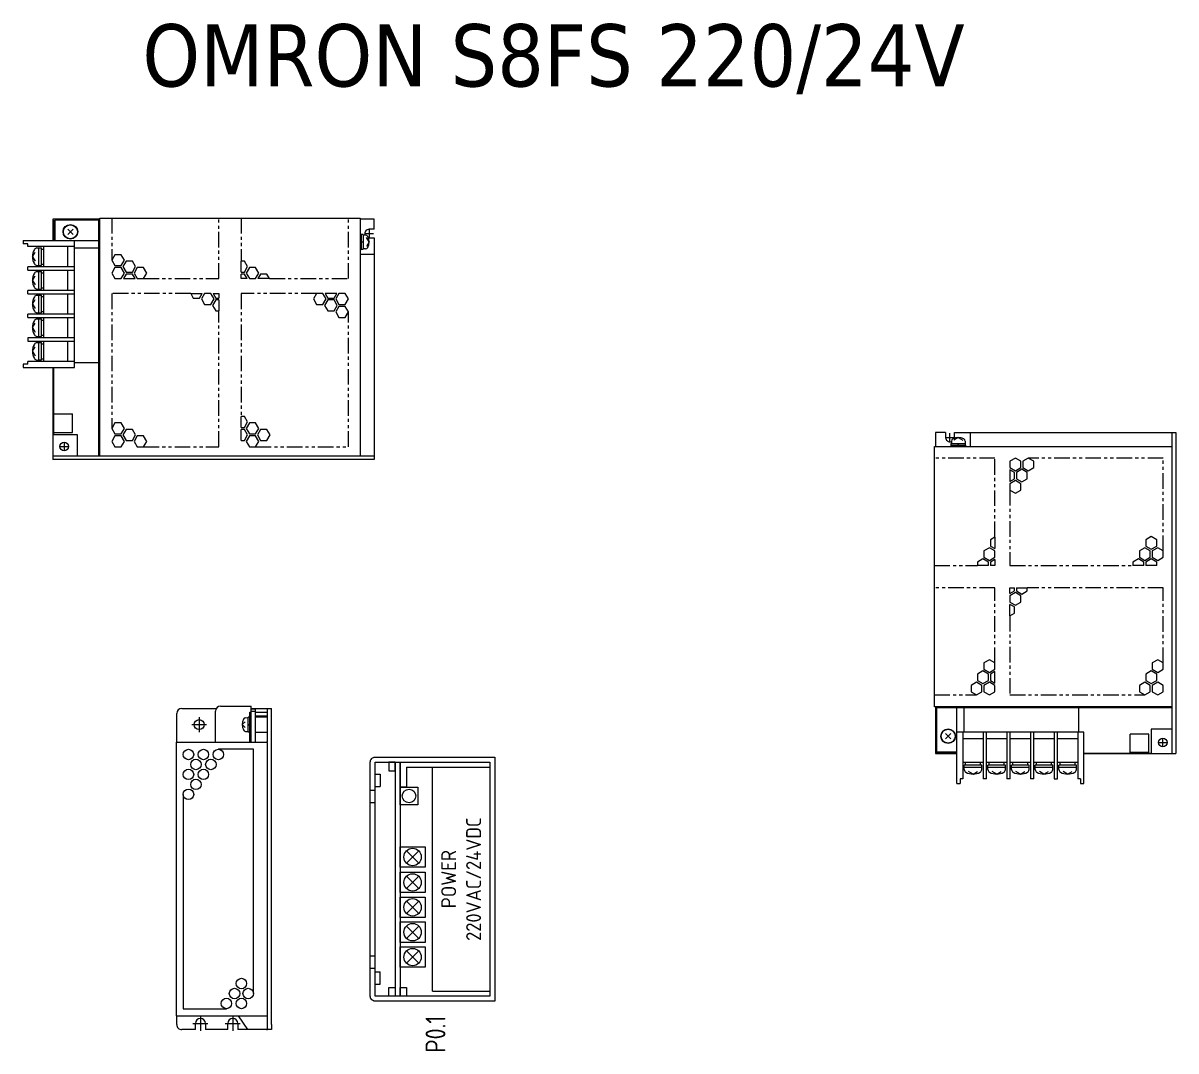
# Model space of a CAD drawing. Header units: millimetres. Extents: x 32 to 1203, y 86 to 501.
# Drawn here: x 32.1 to 495.2, y 85.6 to 498.5 of the extents above; entities that cross this region are included whole.
import ezdxf
from ezdxf.enums import TextEntityAlignment as Align

# ---------------------------------------------------------------- set-up
doc = ezdxf.new("R2010")
doc.units = ezdxf.units.MM
doc.linetypes.add('CENTER', pattern=[50.8, 31.75, -6.35, 6.35, -6.35])
doc.linetypes.add('PHANTOM', pattern=[2.5, 1.25, -0.25, 0.25, -0.25, 0.25, -0.25])
doc.layers.add('hw_VTP', color=7, linetype='Continuous', lineweight=13)
doc.layers.add('Z_OM_CENTER', color=2, linetype='CENTER', lineweight=13)
doc.styles.add('Tahoma (Input Text)', font='tahoma.ttf')
doc.styles.add('WD_IEC', font='isocp2.shx')

# ---------------------------------------------------------------- blocks, each defined once
blk = doc.blocks.new('VTPK_NGUON 24VAC')
at = {"layer": 'hw_VTP'}
for p, q in [((58.5, 38.3), (-68.5, 38.3)), ((-68.5, 30.2), (-68.5, 38.3)), ((58.5, 38.3), (60.5, 38.3)), ((60.5, 38.3), (60.5, 36.8)), ((-55, 36.8), (-68.5, 36.8)), ((-67, 31.8), (-67, 36.8)), ((-65.5, 31.8), (-65.5, 36.8)), ((-65, 36.8), (-65, 31.8)), ((-59, 31.8), (-59, 36.8)), ((-55, 36.3), (-55, 36.8)), ((-55, 0), (-55, 36.3)), ((55, 36.8), (-54.5, 36.8)), ((55, 0), (55, 36.8)), ((58.5, 36.8), (55, 36.8)), ((60.5, 36.8), (58.5, 36.8)), ((60.5, 36.4), (60.5, 28.8)), ((-69.4, 17.9), (-69.4, 30.2)), ((-55, 30.2), (-69.4, 30.2)), ((-68.3, 31.8), (-55, 31.8)), ((-68.3, 30.2), (-68.3, 31.8)), ((-67.3, 31.8), (-67.3, 30.2)), ((-67, 29.7), (-67, 30.2)), ((-55, 29.7), (-67, 29.7)), ((-64.95, 29.7), (-64.95, 29)), ((-59.05, 29), (-64.95, 29)), ((-64.7, 27.9), (-64.8, 29)), ((-61.8, 29), (-62.2, 29.7)), ((-59.3, 27.9), (-59.2, 29)), ((-59.05, 29), (-59.05, 29.7)), ((60.5, 28.8), (55, 25.13)), ((60.5, 28.8), (60.5, 24.8)), ((-62, 26.6), (-63.13, 27.73)), ((-62, 26.6), (-60.87, 27.73)), ((58, 24.8), (60.5, 24.8)), ((60.5, 20.8), (58, 20.8)), ((60.5, 20.8), (60.5, 11.8)), ((-68.5, 2.3), (-68.5, 16.23)), ((-55, 15.9), (-67.4, 15.9)), ((58, 11.8), (60.5, 11.8)), ((60.5, 7.8), (58, 7.8)), ((60.5, 7.8), (60.5, 2.3)), ((-55, 0.3), (-66.5, 0.3)), ((-55, 0), (55, 0)), ((58.5, 0.3), (55, 0.3))]:
    blk.add_line(p, q, dxfattribs=at)
at = {"layer": 'hw_VTP', "color": 3, "ltscale": 5}
for p, q in [((-52.1, 31.1), (-52.1, 17)), ((46, 31.1), (-52.1, 31.1)), ((52.1, 2.9), (52.1, 20.25)), ((-34, 2.9), (52.1, 2.9))]:
    blk.add_line(p, q, dxfattribs=at)
at = {"layer": 'hw_VTP', "color": 2, "ltscale": 2}
for p, q in [((58, 19.8), (58, 25.8)), ((55, 22.8), (61, 22.8)), ((-65, 9.3), (-59, 9.3)), ((-62, 6.3), (-62, 12.3)), ((55, 9.8), (61, 9.8)), ((58, 6.8), (58, 12.8))]:
    blk.add_line(p, q, dxfattribs=at)
at = {"layer": 'hw_VTP'}
for centre, radius in [((42, 26.25), 2.1), ((46, 29), 2.1), ((50, 26.25), 2.1), ((46, 23.5), 2.1), ((-50, 17), 2.1), ((50, 20.25), 2.1), ((-46, 14), 2.1), ((-62, 9.3), 2), ((-50, 11), 2.1), ((-46, 8), 2.1), ((-42, 11), 2.1), ((-38, 8), 2.1), ((-50, 5), 2.1), ((-42, 5), 2.1), ((-34, 5), 2.1)]:
    blk.add_circle(centre, radius, dxfattribs=at)
for centre, radius, start, end in [((-54.5, 36.3), 0.5, 90, 180), ((58.6, 36.4), 1.9, 0, 12.1532), ((-63.71, 27.98), 1, 185, 244.7359), ((-60.29, 27.98), 1, 295.2641, 355), ((-62, 31.6), 5, 244.7359, 295.2641), ((58, 22.8), 2, 90, 270), ((-67.4, 17.9), 2, 180, 270), ((58, 9.8), 2, 90, 270), ((-66.5, 2.3), 2, 180, 270), ((58.5, 2.3), 2, 270, 0)]:
    blk.add_arc(centre, radius, start, end, dxfattribs=at)
blk = doc.blocks.new('VTPK_NGUON 24VDC')
at = {"layer": 'hw_VTP', "color": 4, "ltscale": 50}
for p, q in [((-16, 96), (-16, 2)), ((-14, 96), (-14, 2)), ((-11.5, 94), (22, 94)), ((-24, 91.19), (-22, 91.19)), ((-22, 91.19), (-22, 86.19)), ((-26, 84.74), (-24, 84.74)), ((-24, 86.19), (-22, 86.19)), ((-26, 79.74), (-24, 79.74)), ((-11.47, 55.42), (-6.53, 60.37)), ((-11.47, 60.37), (-6.53, 55.42)), ((-11.47, 45.22), (-6.53, 50.17)), ((-11.47, 50.17), (-6.53, 45.22)), ((-11.47, 35.22), (-6.53, 40.17)), ((-11.47, 40.17), (-6.53, 35.22)), ((-11.47, 25.22), (-6.53, 30.17)), ((-11.47, 30.17), (-6.53, 25.22)), ((-11.47, 15.22), (-6.53, 20.17)), ((-11.47, 20.17), (-6.53, 15.22)), ((-26, 18.26), (-24, 18.26)), ((-26, 13.26), (-24, 13.26)), ((-24, 11.81), (-22, 11.81)), ((-22, 6.81), (-22, 11.81)), ((-24, 6.81), (-22, 6.81)), ((-1, 4), (22, 4))]:
    blk.add_line(p, q, dxfattribs=at)
blk.add_lwpolyline([(-24, 98), (24, 98), (24, 0), (-24, 0, -0.414214), (-26, 2), (-26, 96, -0.414214)], format="xyb", close=True, dxfattribs=at)
for points in [[(-24, 96), (22, 96), (22, 2), (-24, 2)], [(-16, 96), (-18.5, 96), (-18.5, 92.54), (-16, 92.54)], [(-14, 85.96), (-6.86, 85.96), (-6.86, 78.86), (-14, 78.86)], [(-14, 62), (-4, 62), (-4, 53.8), (-14, 53.8)], [(-14, 51.8), (-4, 51.8), (-4, 43.6), (-14, 43.6)], [(-14, 41.8), (-4, 41.8), (-4, 33.6), (-14, 33.6)], [(-14, 31.8), (-4, 31.8), (-4, 23.6), (-14, 23.6)], [(-14, 21.8), (-4, 21.8), (-4, 13.6), (-14, 13.6)], [(-16, 2), (-18.5, 2), (-18.5, 5.46), (-16, 5.46)], [(-11.5, 2), (-14, 2), (-14, 5.46), (-11.5, 5.46)]]:
    blk.add_lwpolyline(points, close=True, dxfattribs=at)
for points in [[(-11.5, 94), (-11.5, 85.96), (-14, 85.96), (-14, 96), (-11.5, 96)], [(-1, 4), (-1, 94)]]:
    blk.add_lwpolyline(points, dxfattribs=at)
for centre, radius in [((-10.43, 82.41), 2.72), ((-9, 57.9), 3.5), ((-9, 47.7), 3.5), ((-9, 37.7), 3.5), ((-9, 27.7), 3.5), ((-9, 17.7), 3.5)]:
    blk.add_circle(centre, radius, dxfattribs=at)
at = {"layer": 'hw_VTP', "color": 6, "ltscale": 50, "insert": (10.5, 49), "char_height": 6, "width": 90, "attachment_point": 5, "rotation": 90, "style": 'WD_IEC'}
blk.add_mtext('POWER \\P220VAC/24VDC', dxfattribs=at)
blk = doc.blocks.new('*U180')
at = {"color": 140, "lineweight": 5}
for p, q in [((-152.7, 48), (-152.7, 39.5)), ((-133.85, 48), (-152.7, 48)), ((-152.5, 47.5), (-152.5, 39.5)), ((-152.5, 47.5), (-152, 47.5)), ((-134.33, 47.7), (-152, 47.7)), ((-152, 47.7), (-152, 39.5)), ((-134.33, -47), (-134.33, 47.7)), ((-133.85, -47), (-133.85, 48.5)), ((-133.85, 48.5), (-29.35, 48.5)), ((-29.35, 48.5), (-29.35, -47)), ((-23.7, 48), (-29.35, 48)), ((-23.7, 44), (-23.7, 48)), ((-144.64, 41.94), (-146.76, 44.06)), ((-144.64, 44.06), (-146.76, 41.94)), ((-28.85, 41.9), (-29.35, 41.9)), ((-28.85, 41.9), (-28.85, 35.9)), ((-28.15, 41.85), (-28.85, 41.85)), ((-28.15, 41.85), (-28.15, 35.95)), ((-27.18, 41.7), (-28.15, 41.7)), ((-23.7, 44), (-25.7, 44)), ((-164.7, 39.5), (-134.33, 39.5)), ((-164.7, 39.5), (-164.7, 38.2)), ((-162.8, 38.2), (-164.7, 38.2)), ((-162.8, 37.1), (-162.8, 38.2)), ((-144.1, 37.1), (-162.8, 37.1)), ((-156.3, 28.9), (-156.3, 37.1)), ((-146.7, 28.9), (-146.7, 37.1)), ((-144.1, -11.5), (-144.1, 39.5)), ((-28.85, 38.7), (-28.15, 39.1)), ((-25.75, 38.9), (-26.83, 40.7)), ((-25.75, 38.9), (-26.83, 37.1)), ((-25.7, 40.5), (-23.7, 40.5)), ((-23.7, 40.5), (-23.7, -48.5)), ((-160.9, 32.99), (-159.82, 34.79)), ((-160.9, 32.99), (-159.82, 31.19)), ((-159.11, 36.49), (-158.3, 36.49)), ((-158.3, 29.5), (-158.3, 36.5)), ((-158.3, 36.5), (-157.3, 36.5)), ((-157.3, 36), (-157.3, 36.5)), ((-157.3, 30), (-157.3, 36)), ((-157.3, 36), (-156.3, 36)), ((-144.1, 36.5), (-134.33, 36.5)), ((-127.82, 33.8), (-129.09, 31.6)), ((-125.28, 33.8), (-127.82, 33.8)), ((-124.01, 31.6), (-125.28, 33.8)), ((-29.35, 35.9), (-28.85, 35.9)), ((-29.35, 34), (-23.7, 34)), ((-28.85, 35.95), (-28.15, 35.95)), ((-27.18, 36.1), (-28.15, 36.1)), ((-144.1, 28.9), (-162.8, 28.9)), ((-162.8, 27.6), (-162.8, 28.9)), ((-159.11, 29.49), (-158.3, 29.49)), ((-158.3, 29.5), (-157.3, 29.5)), ((-157.3, 30), (-156.3, 30)), ((-157.3, 29.5), (-157.3, 30)), ((-129.09, 31.6), (-127.82, 29.4)), ((-127.82, 28.6), (-129.09, 26.4)), ((-127.82, 29.4), (-125.28, 29.4)), ((-125.28, 28.6), (-127.82, 28.6)), ((-125.28, 29.4), (-124.01, 31.6)), ((-124.01, 26.4), (-125.28, 28.6)), ((-123.32, 31.2), (-124.59, 29)), ((-124.59, 29), (-123.32, 26.8)), ((-120.78, 31.2), (-123.32, 31.2)), ((-119.51, 29), (-120.78, 31.2)), ((-120.78, 26.8), (-119.51, 29)), ((-118.82, 28.6), (-120.09, 26.4)), ((-116.28, 28.6), (-118.82, 28.6)), ((-115.01, 26.4), (-116.28, 28.6)), ((-75.78, 31.2), (-77.1, 31.2)), ((-77.1, 26.8), (-77.1, 31.2)), ((-74.51, 29), (-75.78, 31.2)), ((-75.78, 26.8), (-74.51, 29)), ((-73.82, 28.6), (-75.09, 26.4)), ((-71.28, 28.6), (-73.82, 28.6)), ((-70.01, 26.4), (-71.28, 28.6)), ((-162.8, 27.6), (-144.1, 27.6)), ((-160.9, 23.49), (-159.82, 25.29)), ((-160.9, 23.49), (-159.82, 21.69)), ((-159.11, 26.99), (-158.3, 26.99)), ((-158.3, 20), (-158.3, 27)), ((-158.3, 27), (-157.3, 27)), ((-157.3, 26.5), (-157.3, 27)), ((-157.3, 20.5), (-157.3, 26.5)), ((-157.3, 26.5), (-156.3, 26.5)), ((-156.3, 19.4), (-156.3, 27.6)), ((-146.7, 19.4), (-146.7, 27.6)), ((-129.09, 26.4), (-127.82, 24.2)), ((-127.82, 24.2), (-125.28, 24.2)), ((-125.28, 24.2), (-124.01, 26.4)), ((-123.32, 26), (-124.36, 24.2)), ((-124.36, 24.2), (-119.74, 24.2)), ((-123.32, 26.8), (-120.78, 26.8)), ((-120.78, 26), (-123.32, 26)), ((-119.74, 24.2), (-120.78, 26)), ((-120.09, 26.4), (-118.82, 24.2)), ((-118.82, 24.2), (-116.28, 24.2)), ((-116.28, 24.2), (-115.01, 26.4)), ((-77.1, 26.8), (-75.78, 26.8)), ((-75.78, 26), (-77.1, 26)), ((-77.1, 24.2), (-77.1, 26)), ((-74.74, 24.2), (-77.1, 24.2)), ((-74.74, 24.2), (-75.78, 26)), ((-75.09, 26.4), (-73.82, 24.2)), ((-73.82, 24.2), (-71.28, 24.2)), ((-71.28, 24.2), (-70.01, 26.4)), ((-69.32, 26), (-70.36, 24.2)), ((-65.74, 24.2), (-70.36, 24.2)), ((-66.78, 26), (-69.32, 26)), ((-65.74, 24.2), (-66.78, 26)), ((-144.1, 19.4), (-162.8, 19.4)), ((-162.8, 18.1), (-162.8, 19.4)), ((-159.11, 19.99), (-158.3, 19.99)), ((-158.3, 20), (-157.3, 20)), ((-157.3, 20.5), (-156.3, 20.5)), ((-157.3, 20), (-157.3, 20.5)), ((-162.8, 18.1), (-144.1, 18.1)), ((-160.9, 13.99), (-159.82, 15.79)), ((-160.9, 13.99), (-159.82, 12.19)), ((-159.11, 17.49), (-158.3, 17.49)), ((-158.3, 10.5), (-158.3, 17.5)), ((-158.3, 17.5), (-157.3, 17.5)), ((-157.3, 17), (-157.3, 17.5)), ((-157.3, 11), (-157.3, 17)), ((-157.3, 17), (-156.3, 17)), ((-156.3, 9.9), (-156.3, 18.1)), ((-146.7, 9.9), (-146.7, 18.1)), ((-97.36, 18.2), (-92.74, 18.2)), ((-97.36, 18.2), (-96.32, 16.4)), ((-96.32, 16.4), (-93.78, 16.4)), ((-93.78, 16.4), (-92.74, 18.2)), ((-91.82, 18.2), (-93.09, 16)), ((-93.09, 16), (-91.82, 13.8)), ((-89.28, 18.2), (-91.82, 18.2)), ((-88.01, 16), (-89.28, 18.2)), ((-89.28, 13.8), (-88.01, 16)), ((-87.32, 15.6), (-88.59, 13.4)), ((-88.36, 18.2), (-86.1, 18.2)), ((-88.36, 18.2), (-87.32, 16.4)), ((-87.32, 16.4), (-86.1, 16.4)), ((-86.1, 15.6), (-87.32, 15.6)), ((-86.1, 18.2), (-86.1, 16.4)), ((-86.1, 15.6), (-86.1, 11.2)), ((-46.82, 18.2), (-48.09, 16)), ((-48.09, 16), (-46.82, 13.8)), ((-44.28, 18.2), (-46.82, 18.2)), ((-43.01, 16), (-44.28, 18.2)), ((-44.28, 13.8), (-43.01, 16)), ((-42.32, 15.6), (-43.59, 13.4)), ((-38.74, 18.2), (-43.36, 18.2)), ((-43.36, 18.2), (-42.32, 16.4)), ((-42.32, 16.4), (-39.78, 16.4)), ((-39.78, 15.6), (-42.32, 15.6)), ((-39.78, 16.4), (-38.74, 18.2)), ((-38.51, 13.4), (-39.78, 15.6)), ((-37.82, 18.2), (-39.09, 16)), ((-39.09, 16), (-37.82, 13.8)), ((-35.28, 18.2), (-37.82, 18.2)), ((-34.01, 16), (-35.28, 18.2)), ((-35.28, 13.8), (-34.01, 16)), ((-144.1, 9.9), (-162.8, 9.9)), ((-162.8, 8.6), (-162.8, 9.9)), ((-159.11, 10.49), (-158.3, 10.49)), ((-158.3, 10.5), (-157.3, 10.5)), ((-157.3, 11), (-156.3, 11)), ((-157.3, 10.5), (-157.3, 11)), ((-91.82, 13.8), (-89.28, 13.8)), ((-88.59, 13.4), (-87.32, 11.2)), ((-87.32, 11.2), (-86.1, 11.2)), ((-46.82, 13.8), (-44.28, 13.8)), ((-43.59, 13.4), (-42.32, 11.2)), ((-42.32, 11.2), (-39.78, 11.2)), ((-39.78, 11.2), (-38.51, 13.4)), ((-37.82, 13), (-39.09, 10.8)), ((-39.09, 10.8), (-37.82, 8.6)), ((-37.82, 13.8), (-35.28, 13.8)), ((-35.28, 13), (-37.82, 13)), ((-34.01, 10.8), (-35.28, 13)), ((-35.28, 8.6), (-34.01, 10.8)), ((-162.8, 8.6), (-144.1, 8.6)), ((-160.9, 4.49), (-159.82, 6.29)), ((-159.11, 7.99), (-158.3, 7.99)), ((-158.3, 1), (-158.3, 8)), ((-158.3, 8), (-157.3, 8)), ((-157.3, 7.5), (-157.3, 8)), ((-157.3, 1.5), (-157.3, 7.5)), ((-157.3, 7.5), (-156.3, 7.5)), ((-156.3, 0.4), (-156.3, 8.6)), ((-146.7, 0.4), (-146.7, 8.6)), ((-37.82, 8.6), (-35.28, 8.6)), ((-144.1, 0.4), (-162.8, 0.4)), ((-162.8, 0.4), (-162.8, -0.9)), ((-160.9, 4.49), (-159.82, 2.69)), ((-159.11, 0.99), (-158.3, 0.99)), ((-158.3, 1), (-157.3, 1)), ((-157.3, 1.5), (-156.3, 1.5)), ((-157.3, 1), (-157.3, 1.5)), ((-162.8, -0.9), (-144.1, -0.9)), ((-160.9, -5.01), (-159.82, -3.21)), ((-159.11, -1.51), (-158.3, -1.51)), ((-158.3, -8.5), (-158.3, -1.5)), ((-158.3, -1.5), (-157.3, -1.5)), ((-157.3, -2), (-157.3, -1.5)), ((-157.3, -8), (-157.3, -2)), ((-157.3, -2), (-156.3, -2)), ((-156.3, -9.1), (-156.3, -0.9)), ((-146.7, -9.1), (-146.7, -0.9)), ((-144.1, -9.1), (-162.8, -9.1)), ((-162.8, -10.2), (-162.8, -9.1)), ((-160.9, -5.01), (-159.82, -6.81)), ((-159.11, -8.51), (-158.3, -8.51)), ((-158.3, -8.5), (-157.3, -8.5)), ((-157.3, -8), (-156.3, -8)), ((-157.3, -8.5), (-157.3, -8)), ((-164.7, -10.2), (-164.7, -11.5)), ((-162.8, -10.2), (-164.7, -10.2)), ((-164.7, -11.5), (-144.1, -11.5)), ((-152.7, -11.5), (-152.7, -48.5)), ((-152.5, -11.5), (-152.5, -38.5)), ((-144.1, -9.5), (-134.33, -9.5)), ((-152.3, -30.18), (-144.9, -30.18)), ((-152.3, -37.58), (-152.3, -30.18)), ((-144.9, -37.58), (-144.9, -30.18)), ((-75.78, -31.2), (-77.1, -31.2)), ((-77.1, -35.6), (-77.1, -31.2)), ((-74.51, -33.4), (-75.78, -31.2)), ((-127.82, -33.8), (-129.09, -36)), ((-129.09, -36), (-127.82, -38.2)), ((-125.28, -33.8), (-127.82, -33.8)), ((-124.01, -36), (-125.28, -33.8)), ((-125.28, -38.2), (-124.01, -36)), ((-123.32, -36.4), (-124.59, -38.6)), ((-120.78, -36.4), (-123.32, -36.4)), ((-119.51, -38.6), (-120.78, -36.4)), ((-77.1, -35.6), (-75.78, -35.6)), ((-77.1, -40.8), (-77.1, -36.4)), ((-75.78, -36.4), (-77.1, -36.4)), ((-75.78, -35.6), (-74.51, -33.4)), ((-74.51, -38.6), (-75.78, -36.4)), ((-73.82, -33.8), (-75.09, -36)), ((-75.09, -36), (-73.82, -38.2)), ((-71.28, -33.8), (-73.82, -33.8)), ((-70.01, -36), (-71.28, -33.8)), ((-71.28, -38.2), (-70.01, -36)), ((-69.32, -36.4), (-70.59, -38.6)), ((-66.78, -36.4), (-69.32, -36.4)), ((-65.51, -38.6), (-66.78, -36.4)), ((-142.9, -38.5), (-152.5, -38.5)), ((-152.3, -37.58), (-144.9, -37.58)), ((-142.9, -47), (-142.9, -38.5)), ((-127.82, -39), (-129.09, -41.2)), ((-129.09, -41.2), (-127.82, -43.4)), ((-127.82, -38.2), (-125.28, -38.2)), ((-125.28, -39), (-127.82, -39)), ((-124.01, -41.2), (-125.28, -39)), ((-125.28, -43.4), (-124.01, -41.2)), ((-124.59, -38.6), (-123.32, -40.8)), ((-123.32, -40.8), (-120.78, -40.8)), ((-120.78, -40.8), (-119.51, -38.6)), ((-118.82, -39), (-120.09, -41.2)), ((-120.09, -41.2), (-118.82, -43.4)), ((-116.28, -39), (-118.82, -39)), ((-115.01, -41.2), (-116.28, -39)), ((-116.28, -43.4), (-115.01, -41.2)), ((-77.1, -40.8), (-75.78, -40.8)), ((-75.78, -40.8), (-74.51, -38.6)), ((-73.82, -39), (-75.09, -41.2)), ((-75.09, -41.2), (-73.82, -43.4)), ((-73.82, -38.2), (-71.28, -38.2)), ((-71.28, -39), (-73.82, -39)), ((-70.01, -41.2), (-71.28, -39)), ((-71.28, -43.4), (-70.01, -41.2)), ((-70.59, -38.6), (-69.32, -40.8)), ((-69.32, -40.8), (-66.78, -40.8)), ((-66.78, -40.8), (-65.51, -38.6)), ((-127.82, -43.4), (-125.28, -43.4)), ((-118.82, -43.4), (-116.28, -43.4)), ((-73.82, -43.4), (-71.28, -43.4)), ((-152.7, -47), (-23.7, -47)), ((-23.7, -48.5), (-152.7, -48.5))]:
    blk.add_line(p, q, dxfattribs=at)
at = {"color": 140, "linetype": 'PHANTOM', "lineweight": 5, "ltscale": 5}
for p, q in [((-129.09, 48.5), (-129.09, 31.6)), ((-86.1, 24.2), (-86.1, 48.5)), ((-77.1, 48.5), (-77.1, 31.2)), ((-34.01, 24.2), (-34.01, 48.5)), ((-116.28, 24.2), (-86.1, 24.2)), ((-65.74, 24.2), (-34.01, 24.2)), ((-129.09, 18.2), (-129.09, -36)), ((-97.36, 18.2), (-129.09, 18.2)), ((-46.82, 18.2), (-77.1, 18.2)), ((-77.1, 18.2), (-77.1, -31.2)), ((-86.1, -43.4), (-86.1, 11.2)), ((-34.01, -43.4), (-34.01, 10.8)), ((-116.28, -43.4), (-86.1, -43.4)), ((-71.28, -43.4), (-34.01, -43.4))]:
    blk.add_line(p, q, dxfattribs=at)
at = {"color": 140, "linetype": 'CENTER', "lineweight": 5, "ltscale": 3}
for p, q in [((-27.45, 42.25), (-23.95, 42.25)), ((-25.7, 44), (-25.7, 40.5)), ((-148.2, -41.5), (-148.2, -45)), ((-149.95, -43.25), (-146.45, -43.25))]:
    blk.add_line(p, q, dxfattribs=at)
at = {"color": 140, "lineweight": 5}
for centre, radius in [((-145.7, 43), 2.95), ((-145.7, 43), 2.8), ((-148.2, -43.25), 1.75)]:
    blk.add_circle(centre, radius, dxfattribs=at)
for centre, radius, start, end in [((-25.7, 42.25), 1.75, 90, 198.3177), ((-27.18, 40.7), 1, 26.7437, 90), ((-30.75, 38.9), 5, 333.2563, 26.7437), ((-25.7, 42.25), 1.75, 268.3628, 270), ((-154.9, 32.99), 6, 151.369, 208.631), ((-159.11, 35.29), 1.2, 90, 151.369), ((-27.18, 37.1), 1, 270, 333.2563), ((-159.11, 30.69), 1.2, 208.631, 270), ((-154.9, 23.49), 6, 151.369, 208.631), ((-159.11, 25.79), 1.2, 90, 151.369), ((-159.11, 21.19), 1.2, 208.631, 270), ((-154.9, 13.99), 6, 151.369, 208.631), ((-159.11, 16.29), 1.2, 90, 151.369), ((-159.11, 11.69), 1.2, 208.631, 270), ((-154.9, 4.49), 6, 151.369, 208.631), ((-159.11, 6.79), 1.2, 90, 151.369), ((-159.11, 2.19), 1.2, 208.631, 270), ((-154.9, -5.01), 6, 151.369, 208.631), ((-159.11, -2.71), 1.2, 90, 151.369), ((-159.11, -7.31), 1.2, 208.631, 270)]:
    blk.add_arc(centre, radius, start, end, dxfattribs=at)
blk = doc.blocks.new('*U429')
at = {"color": 0, "lineweight": 5}
for p, q in [((-152.7, 48), (-152.7, 39.5)), ((-133.85, 48), (-152.7, 48)), ((-152.5, 47.5), (-152.5, 39.5)), ((-152.5, 47.5), (-152, 47.5)), ((-134.33, 47.7), (-152, 47.7)), ((-152, 47.7), (-152, 39.5)), ((-134.33, -47), (-134.33, 47.7)), ((-133.85, -47), (-133.85, 48.5)), ((-133.85, 48.5), (-29.35, 48.5)), ((-29.35, 48.5), (-29.35, -47)), ((-23.7, 48), (-29.35, 48)), ((-23.7, 44), (-23.7, 48)), ((-144.64, 41.94), (-146.76, 44.06)), ((-144.64, 44.06), (-146.76, 41.94)), ((-28.85, 41.9), (-29.35, 41.9)), ((-28.85, 41.9), (-28.85, 35.9)), ((-28.15, 41.85), (-28.85, 41.85)), ((-28.15, 41.85), (-28.15, 35.95)), ((-27.18, 41.7), (-28.15, 41.7)), ((-23.7, 44), (-25.7, 44)), ((-164.7, 39.5), (-134.33, 39.5)), ((-164.7, 39.5), (-164.7, 38.2)), ((-162.8, 38.2), (-164.7, 38.2)), ((-162.8, 37.1), (-162.8, 38.2)), ((-144.1, 37.1), (-162.8, 37.1)), ((-156.3, 28.9), (-156.3, 37.1)), ((-146.7, 28.9), (-146.7, 37.1)), ((-144.1, -11.5), (-144.1, 39.5)), ((-28.85, 38.7), (-28.15, 39.1)), ((-25.75, 38.9), (-26.83, 40.7)), ((-25.75, 38.9), (-26.83, 37.1)), ((-25.7, 40.5), (-23.7, 40.5)), ((-23.7, 40.5), (-23.7, -48.5)), ((-160.9, 32.99), (-159.82, 34.79)), ((-160.9, 32.99), (-159.82, 31.19)), ((-159.11, 36.49), (-158.3, 36.49)), ((-158.3, 29.5), (-158.3, 36.5)), ((-158.3, 36.5), (-157.3, 36.5)), ((-157.3, 36), (-157.3, 36.5)), ((-157.3, 30), (-157.3, 36)), ((-157.3, 36), (-156.3, 36)), ((-144.1, 36.5), (-134.33, 36.5)), ((-127.82, 33.8), (-129.09, 31.6)), ((-125.28, 33.8), (-127.82, 33.8)), ((-124.01, 31.6), (-125.28, 33.8)), ((-29.35, 35.9), (-28.85, 35.9)), ((-29.35, 34), (-23.7, 34)), ((-28.85, 35.95), (-28.15, 35.95)), ((-27.18, 36.1), (-28.15, 36.1)), ((-144.1, 28.9), (-162.8, 28.9)), ((-162.8, 27.6), (-162.8, 28.9)), ((-159.11, 29.49), (-158.3, 29.49)), ((-158.3, 29.5), (-157.3, 29.5)), ((-157.3, 30), (-156.3, 30)), ((-157.3, 29.5), (-157.3, 30)), ((-129.09, 31.6), (-127.82, 29.4)), ((-127.82, 28.6), (-129.09, 26.4)), ((-127.82, 29.4), (-125.28, 29.4)), ((-125.28, 28.6), (-127.82, 28.6)), ((-125.28, 29.4), (-124.01, 31.6)), ((-124.01, 26.4), (-125.28, 28.6)), ((-123.32, 31.2), (-124.59, 29)), ((-124.59, 29), (-123.32, 26.8)), ((-120.78, 31.2), (-123.32, 31.2)), ((-119.51, 29), (-120.78, 31.2)), ((-120.78, 26.8), (-119.51, 29)), ((-118.82, 28.6), (-120.09, 26.4)), ((-116.28, 28.6), (-118.82, 28.6)), ((-115.01, 26.4), (-116.28, 28.6)), ((-75.78, 31.2), (-77.1, 31.2)), ((-77.1, 26.8), (-77.1, 31.2)), ((-74.51, 29), (-75.78, 31.2)), ((-75.78, 26.8), (-74.51, 29)), ((-73.82, 28.6), (-75.09, 26.4)), ((-71.28, 28.6), (-73.82, 28.6)), ((-70.01, 26.4), (-71.28, 28.6)), ((-162.8, 27.6), (-144.1, 27.6)), ((-160.9, 23.49), (-159.82, 25.29)), ((-160.9, 23.49), (-159.82, 21.69)), ((-159.11, 26.99), (-158.3, 26.99)), ((-158.3, 20), (-158.3, 27)), ((-158.3, 27), (-157.3, 27)), ((-157.3, 26.5), (-157.3, 27)), ((-157.3, 20.5), (-157.3, 26.5)), ((-157.3, 26.5), (-156.3, 26.5)), ((-156.3, 19.4), (-156.3, 27.6)), ((-146.7, 19.4), (-146.7, 27.6)), ((-129.09, 26.4), (-127.82, 24.2)), ((-127.82, 24.2), (-125.28, 24.2)), ((-125.28, 24.2), (-124.01, 26.4)), ((-123.32, 26), (-124.36, 24.2)), ((-124.36, 24.2), (-119.74, 24.2)), ((-123.32, 26.8), (-120.78, 26.8)), ((-120.78, 26), (-123.32, 26)), ((-119.74, 24.2), (-120.78, 26)), ((-120.09, 26.4), (-118.82, 24.2)), ((-118.82, 24.2), (-116.28, 24.2)), ((-116.28, 24.2), (-115.01, 26.4)), ((-77.1, 26.8), (-75.78, 26.8)), ((-75.78, 26), (-77.1, 26)), ((-77.1, 24.2), (-77.1, 26)), ((-74.74, 24.2), (-77.1, 24.2)), ((-74.74, 24.2), (-75.78, 26)), ((-75.09, 26.4), (-73.82, 24.2)), ((-73.82, 24.2), (-71.28, 24.2)), ((-71.28, 24.2), (-70.01, 26.4)), ((-69.32, 26), (-70.36, 24.2)), ((-65.74, 24.2), (-70.36, 24.2)), ((-66.78, 26), (-69.32, 26)), ((-65.74, 24.2), (-66.78, 26)), ((-144.1, 19.4), (-162.8, 19.4)), ((-162.8, 18.1), (-162.8, 19.4)), ((-159.11, 19.99), (-158.3, 19.99)), ((-158.3, 20), (-157.3, 20)), ((-157.3, 20.5), (-156.3, 20.5)), ((-157.3, 20), (-157.3, 20.5)), ((-162.8, 18.1), (-144.1, 18.1)), ((-160.9, 13.99), (-159.82, 15.79)), ((-160.9, 13.99), (-159.82, 12.19)), ((-159.11, 17.49), (-158.3, 17.49)), ((-158.3, 10.5), (-158.3, 17.5)), ((-158.3, 17.5), (-157.3, 17.5)), ((-157.3, 17), (-157.3, 17.5)), ((-157.3, 11), (-157.3, 17)), ((-157.3, 17), (-156.3, 17)), ((-156.3, 9.9), (-156.3, 18.1)), ((-146.7, 9.9), (-146.7, 18.1)), ((-97.36, 18.2), (-92.74, 18.2)), ((-97.36, 18.2), (-96.32, 16.4)), ((-96.32, 16.4), (-93.78, 16.4)), ((-93.78, 16.4), (-92.74, 18.2)), ((-91.82, 18.2), (-93.09, 16)), ((-93.09, 16), (-91.82, 13.8)), ((-89.28, 18.2), (-91.82, 18.2)), ((-88.01, 16), (-89.28, 18.2)), ((-89.28, 13.8), (-88.01, 16)), ((-87.32, 15.6), (-88.59, 13.4)), ((-88.36, 18.2), (-86.1, 18.2)), ((-88.36, 18.2), (-87.32, 16.4)), ((-87.32, 16.4), (-86.1, 16.4)), ((-86.1, 15.6), (-87.32, 15.6)), ((-86.1, 18.2), (-86.1, 16.4)), ((-86.1, 15.6), (-86.1, 11.2)), ((-46.82, 18.2), (-48.09, 16)), ((-48.09, 16), (-46.82, 13.8)), ((-44.28, 18.2), (-46.82, 18.2)), ((-43.01, 16), (-44.28, 18.2)), ((-44.28, 13.8), (-43.01, 16)), ((-42.32, 15.6), (-43.59, 13.4)), ((-38.74, 18.2), (-43.36, 18.2)), ((-43.36, 18.2), (-42.32, 16.4)), ((-42.32, 16.4), (-39.78, 16.4)), ((-39.78, 15.6), (-42.32, 15.6)), ((-39.78, 16.4), (-38.74, 18.2)), ((-38.51, 13.4), (-39.78, 15.6)), ((-37.82, 18.2), (-39.09, 16)), ((-39.09, 16), (-37.82, 13.8)), ((-35.28, 18.2), (-37.82, 18.2)), ((-34.01, 16), (-35.28, 18.2)), ((-35.28, 13.8), (-34.01, 16)), ((-144.1, 9.9), (-162.8, 9.9)), ((-162.8, 8.6), (-162.8, 9.9)), ((-159.11, 10.49), (-158.3, 10.49)), ((-158.3, 10.5), (-157.3, 10.5)), ((-157.3, 11), (-156.3, 11)), ((-157.3, 10.5), (-157.3, 11)), ((-91.82, 13.8), (-89.28, 13.8)), ((-88.59, 13.4), (-87.32, 11.2)), ((-87.32, 11.2), (-86.1, 11.2)), ((-46.82, 13.8), (-44.28, 13.8)), ((-43.59, 13.4), (-42.32, 11.2)), ((-42.32, 11.2), (-39.78, 11.2)), ((-39.78, 11.2), (-38.51, 13.4)), ((-37.82, 13), (-39.09, 10.8)), ((-39.09, 10.8), (-37.82, 8.6)), ((-37.82, 13.8), (-35.28, 13.8)), ((-35.28, 13), (-37.82, 13)), ((-34.01, 10.8), (-35.28, 13)), ((-35.28, 8.6), (-34.01, 10.8)), ((-162.8, 8.6), (-144.1, 8.6)), ((-160.9, 4.49), (-159.82, 6.29)), ((-159.11, 7.99), (-158.3, 7.99)), ((-158.3, 1), (-158.3, 8)), ((-158.3, 8), (-157.3, 8)), ((-157.3, 7.5), (-157.3, 8)), ((-157.3, 1.5), (-157.3, 7.5)), ((-157.3, 7.5), (-156.3, 7.5)), ((-156.3, 0.4), (-156.3, 8.6)), ((-146.7, 0.4), (-146.7, 8.6)), ((-37.82, 8.6), (-35.28, 8.6)), ((-144.1, 0.4), (-162.8, 0.4)), ((-162.8, 0.4), (-162.8, -0.9)), ((-160.9, 4.49), (-159.82, 2.69)), ((-159.11, 0.99), (-158.3, 0.99)), ((-158.3, 1), (-157.3, 1)), ((-157.3, 1.5), (-156.3, 1.5)), ((-157.3, 1), (-157.3, 1.5)), ((-162.8, -0.9), (-144.1, -0.9)), ((-160.9, -5.01), (-159.82, -3.21)), ((-159.11, -1.51), (-158.3, -1.51)), ((-158.3, -8.5), (-158.3, -1.5)), ((-158.3, -1.5), (-157.3, -1.5)), ((-157.3, -2), (-157.3, -1.5)), ((-157.3, -8), (-157.3, -2)), ((-157.3, -2), (-156.3, -2)), ((-156.3, -9.1), (-156.3, -0.9)), ((-146.7, -9.1), (-146.7, -0.9)), ((-144.1, -9.1), (-162.8, -9.1)), ((-162.8, -10.2), (-162.8, -9.1)), ((-160.9, -5.01), (-159.82, -6.81)), ((-159.11, -8.51), (-158.3, -8.51)), ((-158.3, -8.5), (-157.3, -8.5)), ((-157.3, -8), (-156.3, -8)), ((-157.3, -8.5), (-157.3, -8)), ((-164.7, -10.2), (-164.7, -11.5)), ((-162.8, -10.2), (-164.7, -10.2)), ((-164.7, -11.5), (-144.1, -11.5)), ((-152.7, -11.5), (-152.7, -48.5)), ((-152.5, -11.5), (-152.5, -38.5)), ((-144.1, -9.5), (-134.33, -9.5)), ((-152.3, -30.18), (-144.9, -30.18)), ((-152.3, -37.58), (-152.3, -30.18)), ((-144.9, -37.58), (-144.9, -30.18)), ((-75.78, -31.2), (-77.1, -31.2)), ((-77.1, -35.6), (-77.1, -31.2)), ((-74.51, -33.4), (-75.78, -31.2)), ((-127.82, -33.8), (-129.09, -36)), ((-129.09, -36), (-127.82, -38.2)), ((-125.28, -33.8), (-127.82, -33.8)), ((-124.01, -36), (-125.28, -33.8)), ((-125.28, -38.2), (-124.01, -36)), ((-123.32, -36.4), (-124.59, -38.6)), ((-120.78, -36.4), (-123.32, -36.4)), ((-119.51, -38.6), (-120.78, -36.4)), ((-77.1, -35.6), (-75.78, -35.6)), ((-77.1, -40.8), (-77.1, -36.4)), ((-75.78, -36.4), (-77.1, -36.4)), ((-75.78, -35.6), (-74.51, -33.4)), ((-74.51, -38.6), (-75.78, -36.4)), ((-73.82, -33.8), (-75.09, -36)), ((-75.09, -36), (-73.82, -38.2)), ((-71.28, -33.8), (-73.82, -33.8)), ((-70.01, -36), (-71.28, -33.8)), ((-71.28, -38.2), (-70.01, -36)), ((-69.32, -36.4), (-70.59, -38.6)), ((-66.78, -36.4), (-69.32, -36.4)), ((-65.51, -38.6), (-66.78, -36.4)), ((-142.9, -38.5), (-152.5, -38.5)), ((-152.3, -37.58), (-144.9, -37.58)), ((-142.9, -47), (-142.9, -38.5)), ((-127.82, -39), (-129.09, -41.2)), ((-129.09, -41.2), (-127.82, -43.4)), ((-127.82, -38.2), (-125.28, -38.2)), ((-125.28, -39), (-127.82, -39)), ((-124.01, -41.2), (-125.28, -39)), ((-125.28, -43.4), (-124.01, -41.2)), ((-124.59, -38.6), (-123.32, -40.8)), ((-123.32, -40.8), (-120.78, -40.8)), ((-120.78, -40.8), (-119.51, -38.6)), ((-118.82, -39), (-120.09, -41.2)), ((-120.09, -41.2), (-118.82, -43.4)), ((-116.28, -39), (-118.82, -39)), ((-115.01, -41.2), (-116.28, -39)), ((-116.28, -43.4), (-115.01, -41.2)), ((-77.1, -40.8), (-75.78, -40.8)), ((-75.78, -40.8), (-74.51, -38.6)), ((-73.82, -39), (-75.09, -41.2)), ((-75.09, -41.2), (-73.82, -43.4)), ((-73.82, -38.2), (-71.28, -38.2)), ((-71.28, -39), (-73.82, -39)), ((-70.01, -41.2), (-71.28, -39)), ((-71.28, -43.4), (-70.01, -41.2)), ((-70.59, -38.6), (-69.32, -40.8)), ((-69.32, -40.8), (-66.78, -40.8)), ((-66.78, -40.8), (-65.51, -38.6)), ((-127.82, -43.4), (-125.28, -43.4)), ((-118.82, -43.4), (-116.28, -43.4)), ((-73.82, -43.4), (-71.28, -43.4)), ((-152.7, -47), (-23.7, -47)), ((-23.7, -48.5), (-152.7, -48.5))]:
    blk.add_line(p, q, dxfattribs=at)
at = {"color": 3, "linetype": 'PHANTOM', "lineweight": 5, "ltscale": 5}
for p, q in [((-129.09, 48.5), (-129.09, 31.6)), ((-86.1, 24.2), (-86.1, 48.5)), ((-77.1, 48.5), (-77.1, 31.2)), ((-34.01, 24.2), (-34.01, 48.5)), ((-116.28, 24.2), (-86.1, 24.2)), ((-65.74, 24.2), (-34.01, 24.2)), ((-129.09, 18.2), (-129.09, -36)), ((-97.36, 18.2), (-129.09, 18.2)), ((-46.82, 18.2), (-77.1, 18.2)), ((-77.1, 18.2), (-77.1, -31.2)), ((-86.1, -43.4), (-86.1, 11.2)), ((-34.01, -43.4), (-34.01, 10.8)), ((-116.28, -43.4), (-86.1, -43.4)), ((-71.28, -43.4), (-34.01, -43.4))]:
    blk.add_line(p, q, dxfattribs=at)
at = {"color": 2, "linetype": 'CENTER', "lineweight": 5, "ltscale": 3}
for p, q in [((-27.45, 42.25), (-23.95, 42.25)), ((-25.7, 44), (-25.7, 40.5)), ((-148.2, -41.5), (-148.2, -45)), ((-149.95, -43.25), (-146.45, -43.25))]:
    blk.add_line(p, q, dxfattribs=at)
at = {"color": 0, "lineweight": 5}
for centre, radius in [((-145.7, 43), 2.95), ((-145.7, 43), 2.8), ((-148.2, -43.25), 1.75)]:
    blk.add_circle(centre, radius, dxfattribs=at)
for centre, radius, start, end in [((-25.7, 42.25), 1.75, 90, 198.3177), ((-27.18, 40.7), 1, 26.7437, 90), ((-30.75, 38.9), 5, 333.2563, 26.7437), ((-25.7, 42.25), 1.75, 268.3628, 270), ((-154.9, 32.99), 6, 151.369, 208.631), ((-159.11, 35.29), 1.2, 90, 151.369), ((-27.18, 37.1), 1, 270, 333.2563), ((-159.11, 30.69), 1.2, 208.631, 270), ((-154.9, 23.49), 6, 151.369, 208.631), ((-159.11, 25.79), 1.2, 90, 151.369), ((-159.11, 21.19), 1.2, 208.631, 270), ((-154.9, 13.99), 6, 151.369, 208.631), ((-159.11, 16.29), 1.2, 90, 151.369), ((-159.11, 11.69), 1.2, 208.631, 270), ((-154.9, 4.49), 6, 151.369, 208.631), ((-159.11, 6.79), 1.2, 90, 151.369), ((-159.11, 2.19), 1.2, 208.631, 270), ((-154.9, -5.01), 6, 151.369, 208.631), ((-159.11, -2.71), 1.2, 90, 151.369), ((-159.11, -7.31), 1.2, 208.631, 270)]:
    blk.add_arc(centre, radius, start, end, dxfattribs=at)

msp = doc.modelspace()

# ---------------------------------------------------------------- block references
msp.add_blockref('*U180', (196.84, 371.66))
at = {"ltscale": 5, "rotation": 90}
msp.add_blockref('*U429', (446.66, 357.76), dxfattribs=at)
at = {"color": 1}
ref = msp.add_blockref('VTPK_NGUON 24VDC', (197.59, 105.64), dxfattribs=at)
ref.add_attrib('NAME', 'P0.1', dxfattribs={"height": 8, "rotation": 90, "style": 'WD_IEC', "width": 0.9}).set_placement((201.79, 99.85), align=Align.RIGHT)
at = {"layer": 'Z_OM_CENTER', "rotation": 270}
msp.add_blockref('VTPK_NGUON 24VAC', (93.57, 154.71), dxfattribs=at)

# ---------------------------------------------------------------- texts
at = {"style": 'Tahoma (Input Text)'}
msp.add_text('OMRON S8FS 220/24V', height=25, dxfattribs=at).set_placement((80.05, 485.54), align=Align.MIDDLE_LEFT)

doc.saveas('drawing.dxf')
